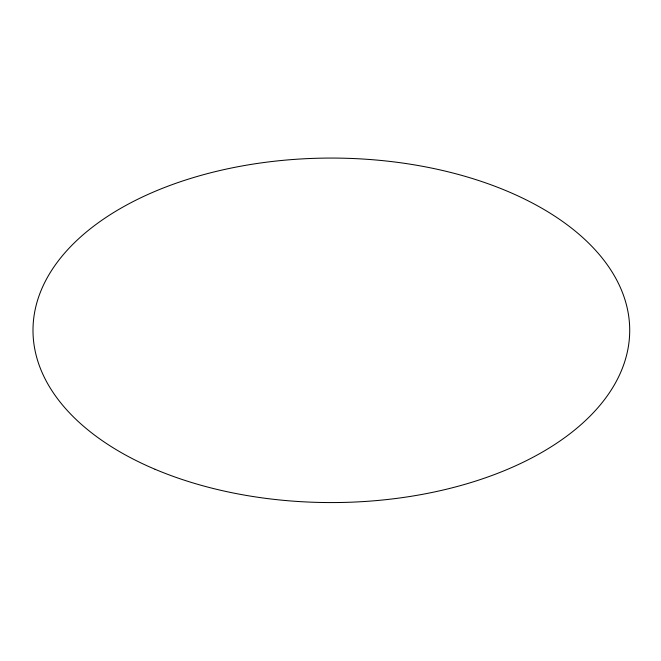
<?xml version="1.0" encoding="UTF-8"?>
<svg xmlns="http://www.w3.org/2000/svg" width="661" height="661" viewBox="0 0 661 661"><rect width="100%" height="100%" fill="white"/><g stroke="black" fill="none" stroke-linecap="round" stroke-linejoin="round"><path stroke-width="0.99" d="M155.054 469.277A298.351 172.248 0 0 0 627.95 348.983A298.351 172.248 0 0 0 211.066 172.686A298.351 172.248 0 0 0 155.054 469.277"/></g></svg>
